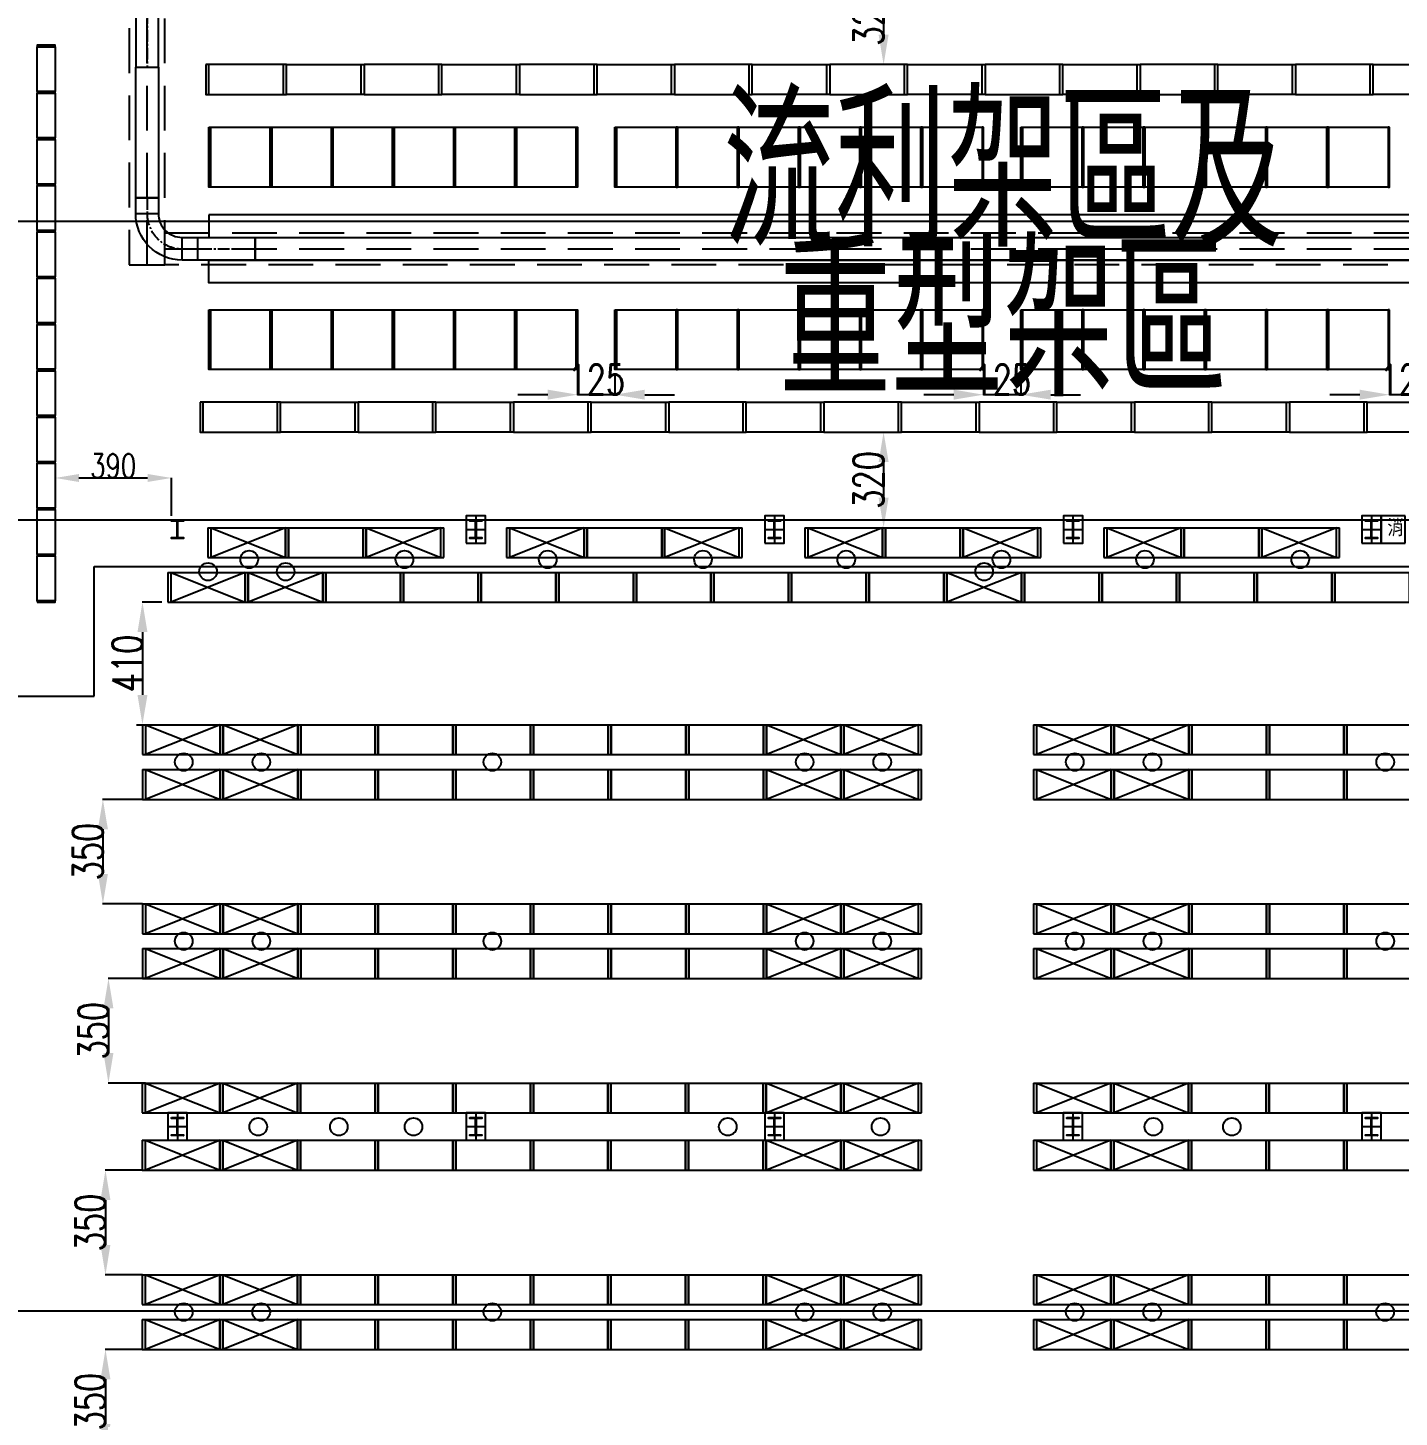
# Model space of a CAD drawing. Extents: x -40736 to 716455, y -65544 to 37405.
# Drawn here: x 351890 to 356484, y -38649 to -33996 of the extents above; entities that cross this region are included whole.
import ezdxf
from ezdxf.enums import TextEntityAlignment as Align

# ---------------------------------------------------------------- set-up
doc = ezdxf.new("R2010")
doc.units = 0
doc.header["$LTSCALE"] = 600
doc.header["$MEASUREMENT"] = 0
doc.linetypes.add('CENTER2', pattern=[1.125, 0.75, -0.125, 0.125, -0.125])
doc.linetypes.add('HIDDEN', pattern=[0.375, 0.25, -0.125])
doc.layers.get('0').update_dxf_attribs({"linetype": 'CONTINUOUS'})
doc.layers.get('DEFPOINTS').update_dxf_attribs({"linetype": 'CONTINUOUS'})
for name, color, linetype in [('0-PCS-B2', 7, 'CONTINUOUS'), ('1', 1, 'CONTINUOUS'), ('C6', 6, 'CONTINUOUS'), ('F5', 3, 'CONTINUOUS'), ('WINDOWP', 4, 'CONTINUOUS'), ('底圖', 253, 'CONTINUOUS'), ('消防箱', 121, 'CONTINUOUS'), ('重型货架', 5, 'CONTINUOUS')]:
    doc.layers.add(name, color=color, linetype=linetype)
doc.styles.add('asd', font='KAIU.TTF', dxfattribs={"width": 0.8})
doc.styles.get("Standard").update_dxf_attribs({"font": 'txt.shx', "width": 0.75, "bigfont": 'chineset.shx'})
doc.dimstyles.new('a', dxfattribs={"dimtxt": 100, "dimasz": 100, "dimexe": 1.25, "dimexo": 20, "dimtad": 1, "dimdec": 0, "dimdsep": 46, "dimtxsty": 'Standard', "dimcen": 2.5, "dimclrd": 3, "dimclre": 3, "dimclrt": 1, "dimadec": 0, "dimazin": 0, "dimtfac": 1, "dimtdec": 0, "dimtmove": 0, "dimatfit": 3, "dimfxl": 1, "dimarcsym": 0})

# ---------------------------------------------------------------- blocks, each defined once
blk = doc.blocks.new('*X413')
at = {"layer": 'C6', "color": 0}
for p, q in [((11763.7, 29453.8), (11764.5, 29454.6)), ((11763.7, 29452.9), (11765.3, 29454.6)), ((11764.6, 29452.1), (11767.1, 29454.6)), ((11765.5, 29452.1), (11768, 29454.6)), ((11767.3, 29452.1), (11769.8, 29454.6)), ((11768.1, 29452.1), (11770.6, 29454.6)), ((11769.9, 29452.1), (11772.4, 29454.6)), ((11770.8, 29452.1), (11773.3, 29454.6)), ((11772.6, 29452.1), (11775.1, 29454.6)), ((11773.4, 29452.1), (11775.9, 29454.6)), ((11775.2, 29452.1), (11777.7, 29454.6)), ((11776.1, 29452.1), (11778.6, 29454.6)), ((11777.9, 29452.1), (11780.4, 29454.6)), ((11778.7, 29452.1), (11781.2, 29454.6)), ((11780.5, 29452.1), (11783, 29454.6)), ((11781.4, 29452.1), (11783.9, 29454.6)), ((11782.9, 29451.8), (11785.7, 29454.6)), ((11782.9, 29450.9), (11786.5, 29454.6)), ((11782.9, 29449.1), (11784.5, 29450.7)), ((11782.9, 29448.2), (11784.5, 29449.8)), ((11782.9, 29446.5), (11784.5, 29448.1)), ((11782.9, 29445.6), (11784.5, 29447.2)), ((11782.9, 29443.8), (11784.5, 29445.4)), ((11782.9, 29442.9), (11784.5, 29444.5)), ((11782.9, 29441.2), (11784.5, 29442.8)), ((11782.9, 29440.3), (11784.5, 29441.9)), ((11782.9, 29438.5), (11784.5, 29440.1)), ((11782.9, 29437.6), (11784.5, 29439.2)), ((11782.9, 29435.9), (11784.5, 29437.5)), ((11782.9, 29435), (11784.5, 29436.6)), ((11782.9, 29433.2), (11784.5, 29434.8)), ((11782.9, 29432.3), (11784.5, 29433.9)), ((11782.9, 29430.6), (11784.5, 29432.2)), ((11782.9, 29429.7), (11784.5, 29431.3)), ((11782.9, 29427.9), (11784.5, 29429.5)), ((11782.9, 29427), (11784.5, 29428.6)), ((11782.9, 29425.3), (11784.5, 29426.9)), ((11782.9, 29424.4), (11784.5, 29426)), ((11782.9, 29422.6), (11784.5, 29424.2)), ((11782.9, 29421.7), (11784.5, 29423.3)), ((11782.9, 29420), (11784.5, 29421.6)), ((11782.9, 29419.1), (11784.5, 29420.7)), ((11782.9, 29417.3), (11784.5, 29418.9)), ((11782.9, 29416.4), (11784.5, 29418)), ((11782.9, 29414.6), (11784.5, 29416.2)), ((11782.9, 29413.8), (11784.5, 29415.4)), ((11782.9, 29412), (11784.5, 29413.6)), ((11782.9, 29411.1), (11784.5, 29412.7)), ((11782.9, 29409.3), (11784.5, 29410.9)), ((11782.9, 29408.5), (11784.5, 29410.1)), ((11785.8, 29452.1), (11788.3, 29454.6)), ((11786.7, 29452.1), (11789.2, 29454.6)), ((11788.5, 29452.1), (11791, 29454.6)), ((11789.4, 29452.1), (11791.9, 29454.6)), ((11791.1, 29452.1), (11793.6, 29454.6)), ((11792, 29452.1), (11794.5, 29454.6)), ((11793.8, 29452.1), (11796.3, 29454.6)), ((11794.7, 29452.1), (11797.2, 29454.6)), ((11796.4, 29452.1), (11798.9, 29454.6)), ((11797.3, 29452.1), (11799.8, 29454.6)), ((11799.1, 29452.1), (11801.6, 29454.6)), ((11800, 29452.1), (11802.5, 29454.6)), ((11801.7, 29452.1), (11803.7, 29454)), ((11802.6, 29452.1), (11803.7, 29453.1)), ((11763.7, 29395.4), (11765.3, 29397.1)), ((11763.7, 29394.6), (11766.2, 29397.1)), ((11765.4, 29394.6), (11767.9, 29397.1)), ((11766.3, 29394.6), (11768.8, 29397.1)), ((11768.1, 29394.6), (11770.6, 29397.1)), ((11769, 29394.6), (11771.5, 29397.1)), ((11770.7, 29394.6), (11773.2, 29397.1)), ((11771.6, 29394.6), (11774.1, 29397.1)), ((11773.4, 29394.6), (11775.9, 29397.1)), ((11774.3, 29394.6), (11776.8, 29397.1)), ((11776, 29394.6), (11778.5, 29397.1)), ((11776.9, 29394.6), (11779.4, 29397.1)), ((11778.7, 29394.6), (11781.2, 29397.1)), ((11779.6, 29394.6), (11782.1, 29397.1)), ((11781.3, 29394.6), (11784.5, 29397.7)), ((11782.2, 29394.6), (11784.7, 29397.1)), ((11782.9, 29406.7), (11784.5, 29408.3)), ((11782.9, 29405.8), (11784.5, 29407.4)), ((11782.9, 29404), (11784.5, 29405.6)), ((11782.9, 29403.2), (11784.5, 29404.8)), ((11782.9, 29401.4), (11784.5, 29403)), ((11782.9, 29400.5), (11784.5, 29402.1)), ((11782.9, 29398.7), (11784.5, 29400.3)), ((11782.9, 29397.9), (11784.5, 29399.5)), ((11784, 29394.6), (11786.5, 29397.1)), ((11784.9, 29394.6), (11787.4, 29397.1)), ((11786.7, 29394.6), (11789.2, 29397.1)), ((11787.5, 29394.6), (11790, 29397.1)), ((11789.3, 29394.6), (11791.8, 29397.1)), ((11790.2, 29394.6), (11792.7, 29397.1)), ((11792, 29394.6), (11794.5, 29397.1)), ((11792.8, 29394.6), (11795.3, 29397.1)), ((11794.6, 29394.6), (11797.1, 29397.1)), ((11795.5, 29394.6), (11798, 29397.1)), ((11797.3, 29394.6), (11799.8, 29397.1)), ((11798.1, 29394.6), (11800.6, 29397.1)), ((11799.9, 29394.6), (11802.4, 29397.1)), ((11800.8, 29394.6), (11803.3, 29397.1)), ((11802.6, 29394.6), (11803.7, 29395.7)), ((11803.4, 29394.6), (11803.7, 29394.8))]:
    blk.add_line(p, q, dxfattribs=at)
blk = doc.blocks.new('A$C789072D8')
at = {"color": 30}
for p, q in [((1660, 4807), (1660, 3947)), ((-100, 3047), (760, 3047)), ((-100, 2447), (760, 2447))]:
    blk.add_line(p, q, dxfattribs=at)
blk.add_lwpolyline([(760, 3047), (760, 282), (-100, 282), (-100, 3047, -0.414214), (1660, 4807), (2260, 4807), (2260, 3947), (1660, 3947, 0.414214)], format="xyb", close=True, dxfattribs=at)
at = {"color": 1, "linetype": 'CENTER2'}
blk.add_lwpolyline([(2260, 4377), (1660, 4377, 0.414214), (330, 3047), (330, 282)], format="xyb", dxfattribs=at)
blk = doc.blocks.new('A$C280033E6')
at = {"layer": '重型货架', "linetype": 'Continuous'}
for p, q in [((-1, 100), (269, 100)), ((-1, 100), (-1, 0)), ((9, 100), (9, 0)), ((259, 0), (259, 100)), ((269, 0), (269, 100)), ((-1, 0), (269, 0))]:
    blk.add_line(p, q, dxfattribs=at)
blk = doc.blocks.new('*U533')
at = {"linetype": 'Continuous'}
for p, q in [((-32.5, 0), (32.5, 0)), ((0, 46), (0, -46))]:
    blk.add_line(p, q, dxfattribs=at)
blk.add_lwpolyline([(-32.5, -46), (32.5, -46), (32.5, 46), (-32.5, 46)], close=True)
blk.add_lwpolyline([(-20, 30), (20, 30), (20, 27.5), (0.8, 27.5), (0.8, -27.5), (20, -27.5), (20, -30), (-20, -30), (-20, -27.5), (-0.8, -27.5), (-0.8, 27.5), (-20, 27.5), (-20, 30)])
blk.add_blockref('*X413', (-11783.7, -29424.6))
blk = doc.blocks.new('*U534')
at = {"layer": '1', "color": 0, "linetype": 'ByBlock', "lineweight": -2}
for p in [(4000, 0), (5000, 0)]:
    blk.add_blockref('*U533', p, dxfattribs=at)
blk = doc.blocks.new('A$C40B60668')
at = {"layer": '消防箱'}
for p, q in [((0, 92), (0, 0)), ((80, 92), (0, 92)), ((80, 0), (80, 92)), ((80, 0), (80, 92)), ((0, 0), (80, 0))]:
    blk.add_line(p, q, dxfattribs=at)
at = {"layer": '消防箱', "insert": (20.9, 78.4), "char_height": 50, "attachment_point": 1, "style": 'asd'}
blk.add_mtext_dynamic_manual_height_columns('消', width=33.596, gutter_width=500, heights=[0], dxfattribs=at)
blk = doc.blocks.new('*D615')
at = {"color": 3, "lineweight": -2}
for p, q in [((352338.8, -35919.8), (352273.1, -35919.8)), ((352274.3, -36019.8), (352274.3, -36229.8)), ((352254.3, -36329.8), (352273.1, -36329.8))]:
    blk.add_line(p, q, dxfattribs=at)
at = {"color": 3}
for points in [[(352257.6, -36019.8), (352291, -36019.8), (352274.3, -35919.8)], [(352257.6, -36229.8), (352291, -36229.8), (352274.3, -36329.8)]]:
    blk.add_solid(points, dxfattribs=at)
at = {"layer": 'DEFPOINTS', "color": 0}
for p in [(352358.8, -35919.8), (352274.3, -36329.8), (352274.3, -36329.8)]:
    blk.add_point(p, dxfattribs=at)
at = {"color": 1, "insert": (352223.7, -36124.8), "char_height": 100, "attachment_point": 5, "rotation": 90}
blk.add_mtext('410', dxfattribs=at)
blk = doc.blocks.new('*D616')
at = {"color": 3, "lineweight": -2}
for p, q in [((352274.9, -36579.8), (352140.6, -36579.8)), ((352141.8, -36679.8), (352141.8, -36829.8)), ((352274.9, -36929.8), (352140.6, -36929.8))]:
    blk.add_line(p, q, dxfattribs=at)
at = {"color": 3}
for points in [[(352125.1, -36679.8), (352158.5, -36679.8), (352141.8, -36579.8)], [(352125.1, -36829.8), (352158.5, -36829.8), (352141.8, -36929.8)]]:
    blk.add_solid(points, dxfattribs=at)
at = {"layer": 'DEFPOINTS', "color": 0}
for p in [(352294.9, -36579.8), (352141.8, -36929.8), (352294.9, -36929.8)]:
    blk.add_point(p, dxfattribs=at)
at = {"color": 1, "insert": (352091.2, -36754.8), "char_height": 100, "attachment_point": 5, "rotation": 90}
blk.add_mtext('350', dxfattribs=at)
blk = doc.blocks.new('*D617')
at = {"color": 3, "lineweight": -2}
for p, q in [((352284.9, -37179.8), (352159.1, -37179.8)), ((352160.4, -37279.8), (352160.4, -37429.8)), ((352284.4, -37529.8), (352159.1, -37529.8))]:
    blk.add_line(p, q, dxfattribs=at)
at = {"color": 3}
for points in [[(352143.7, -37279.8), (352177, -37279.8), (352160.4, -37179.8)], [(352143.7, -37429.8), (352177, -37429.8), (352160.4, -37529.8)]]:
    blk.add_solid(points, dxfattribs=at)
at = {"layer": 'DEFPOINTS', "color": 0}
for p in [(352304.9, -37179.8), (352160.4, -37529.8), (352304.4, -37529.8)]:
    blk.add_point(p, dxfattribs=at)
at = {"color": 1, "insert": (352109.7, -37354.8), "char_height": 100, "attachment_point": 5, "rotation": 90}
blk.add_mtext('350', dxfattribs=at)
blk = doc.blocks.new('*D618')
at = {"color": 3, "lineweight": -2}
for p, q in [((352274.4, -37821.8), (352149.1, -37821.8)), ((352150.4, -37921.8), (352150.4, -38071.8)), ((352274.4, -38171.8), (352149.1, -38171.8))]:
    blk.add_line(p, q, dxfattribs=at)
at = {"color": 3}
for points in [[(352133.7, -37921.8), (352167, -37921.8), (352150.4, -37821.8)], [(352133.7, -38071.8), (352167, -38071.8), (352150.4, -38171.8)]]:
    blk.add_solid(points, dxfattribs=at)
at = {"layer": 'DEFPOINTS', "color": 0}
for p in [(352294.4, -37821.8), (352150.4, -38171.8), (352294.4, -38171.8)]:
    blk.add_point(p, dxfattribs=at)
at = {"color": 1, "insert": (352099.7, -37996.8), "char_height": 100, "attachment_point": 5, "rotation": 90}
blk.add_mtext('350', dxfattribs=at)
blk = doc.blocks.new('*D619')
at = {"color": 3, "lineweight": -2}
for p, q in [((352274.4, -38421.8), (352149.1, -38421.8)), ((352150.4, -38521.8), (352150.4, -38671.8)), ((352274.4, -38771.8), (352149.1, -38771.8))]:
    blk.add_line(p, q, dxfattribs=at)
at = {"color": 3}
for points in [[(352133.7, -38521.8), (352167, -38521.8), (352150.4, -38421.8)], [(352133.7, -38671.8), (352167, -38671.8), (352150.4, -38771.8)]]:
    blk.add_solid(points, dxfattribs=at)
at = {"layer": 'DEFPOINTS', "color": 0}
for p in [(352294.4, -38421.8), (352150.4, -38771.8), (352294.4, -38771.8)]:
    blk.add_point(p, dxfattribs=at)
at = {"color": 1, "insert": (352099.7, -38596.8), "char_height": 100, "attachment_point": 5, "rotation": 90}
blk.add_mtext('350', dxfattribs=at)
blk = doc.blocks.new('*D639')
at = {"color": 3, "lineweight": -2}
for p, q in [((354747.1, -33799.1), (354755.9, -33799.1)), ((354757.1, -33899.1), (354757.1, -34019.1)), ((354807.1, -34119.1), (354755.9, -34119.1))]:
    blk.add_line(p, q, dxfattribs=at)
at = {"color": 3}
for points in [[(354740.5, -33899.1), (354773.8, -33899.1), (354757.1, -33799.1)], [(354740.5, -34019.1), (354773.8, -34019.1), (354757.1, -34119.1)]]:
    blk.add_solid(points, dxfattribs=at)
at = {"layer": 'DEFPOINTS', "color": 0}
for p in [(354767.1, -33799.1), (354757.1, -34119.1), (354827.1, -34119.1)]:
    blk.add_point(p, dxfattribs=at)
at = {"color": 1, "insert": (354706.5, -33959.1), "char_height": 100, "attachment_point": 5, "rotation": 90}
blk.add_mtext('320', dxfattribs=at)
blk = doc.blocks.new('A$C09533466')
at = {"color": 4}
for points in [[(0, 200), (5, 200), (5, 0), (0, 0)], [(5, 200), (205, 200), (205, 0), (5, 0)], [(210, 200), (205, 200), (205, 0), (210, 0)]]:
    blk.add_lwpolyline(points, close=True, dxfattribs=at)
blk = doc.blocks.new('*D640')
at = {"color": 3, "lineweight": -2}
for p, q in [((356452.1, -35160), (356452.1, -35225.8)), ((356577.1, -35160), (356577.1, -35225.8)), ((356352.1, -35224.6), (356252.1, -35224.6)), ((356577.1, -35224.6), (356452.1, -35224.6)), ((356677.1, -35224.6), (356777.1, -35224.6))]:
    blk.add_line(p, q, dxfattribs=at)
at = {"color": 3}
for points in [[(356352.1, -35207.9), (356352.1, -35241.2), (356452.1, -35224.6)], [(356677.1, -35207.9), (356677.1, -35241.2), (356577.1, -35224.6)]]:
    blk.add_solid(points, dxfattribs=at)
at = {"layer": 'DEFPOINTS', "color": 0}
for p in [(356452.1, -35140), (356577.1, -35140), (356452.1, -35224.6)]:
    blk.add_point(p, dxfattribs=at)
at = {"color": 1, "insert": (356514.6, -35174), "char_height": 100, "attachment_point": 5}
blk.add_mtext('125', dxfattribs=at)
blk = doc.blocks.new('*D641')
at = {"color": 3, "lineweight": -2}
for p, q in [((355092.1, -35160), (355092.1, -35225.8)), ((355217.1, -35160), (355217.1, -35225.8)), ((354992.1, -35224.6), (354892.1, -35224.6)), ((355217.1, -35224.6), (355092.1, -35224.6)), ((355317.1, -35224.6), (355417.1, -35224.6))]:
    blk.add_line(p, q, dxfattribs=at)
at = {"color": 3}
for points in [[(354992.1, -35207.9), (354992.1, -35241.2), (355092.1, -35224.6)], [(355317.1, -35207.9), (355317.1, -35241.2), (355217.1, -35224.6)]]:
    blk.add_solid(points, dxfattribs=at)
at = {"layer": 'DEFPOINTS', "color": 0}
for p in [(355092.1, -35140), (355217.1, -35140), (355092.1, -35224.6)]:
    blk.add_point(p, dxfattribs=at)
at = {"color": 1, "insert": (355154.6, -35174), "char_height": 100, "attachment_point": 5}
blk.add_mtext('125', dxfattribs=at)
blk = doc.blocks.new('*D642')
at = {"color": 3, "lineweight": -2}
for p, q in [((353732.1, -35160), (353732.1, -35225.8)), ((353857.1, -35160), (353857.1, -35225.8)), ((353632.1, -35224.6), (353532.1, -35224.6)), ((353857.1, -35224.6), (353732.1, -35224.6)), ((353957.1, -35224.6), (354057.1, -35224.6))]:
    blk.add_line(p, q, dxfattribs=at)
at = {"color": 3}
for points in [[(353632.1, -35207.9), (353632.1, -35241.2), (353732.1, -35224.6)], [(353957.1, -35207.9), (353957.1, -35241.2), (353857.1, -35224.6)]]:
    blk.add_solid(points, dxfattribs=at)
at = {"layer": 'DEFPOINTS', "color": 0}
for p in [(353732.1, -35140), (353857.1, -35140), (353732.1, -35224.6)]:
    blk.add_point(p, dxfattribs=at)
at = {"color": 1, "insert": (353794.6, -35174), "char_height": 100, "attachment_point": 5}
blk.add_mtext('125', dxfattribs=at)
blk = doc.blocks.new('*D643')
at = {"color": 3, "lineweight": -2}
for p, q in [((354737.1, -35350), (354755.9, -35350)), ((354757.1, -35450), (354757.1, -35570)), ((354737.1, -35670), (354755.9, -35670))]:
    blk.add_line(p, q, dxfattribs=at)
at = {"color": 3}
for points in [[(354740.5, -35450), (354773.8, -35450), (354757.1, -35350)], [(354740.5, -35570), (354773.8, -35570), (354757.1, -35670)]]:
    blk.add_solid(points, dxfattribs=at)
at = {"layer": 'DEFPOINTS', "color": 0}
for p in [(354757.1, -35350), (354757.1, -35670), (354757.1, -35670)]:
    blk.add_point(p, dxfattribs=at)
at = {"color": 1, "insert": (354706.5, -35510), "char_height": 100, "attachment_point": 5, "rotation": 90}
blk.add_mtext('320', dxfattribs=at)
blk = doc.blocks.new('*D661')
at = {"color": 3, "lineweight": -2}
for p, q in [((352338.8, -35919.8), (352273.1, -35919.8)), ((352274.3, -36019.8), (352274.3, -36229.8)), ((352254.3, -36329.8), (352273.1, -36329.8))]:
    blk.add_line(p, q, dxfattribs=at)
at = {"color": 3}
for points in [[(352257.6, -36019.8), (352291, -36019.8), (352274.3, -35919.8)], [(352257.6, -36229.8), (352291, -36229.8), (352274.3, -36329.8)]]:
    blk.add_solid(points, dxfattribs=at)
at = {"layer": 'DEFPOINTS', "color": 0}
for p in [(352358.8, -35919.8), (352274.3, -36329.8), (352274.3, -36329.8)]:
    blk.add_point(p, dxfattribs=at)
at = {"color": 1, "insert": (352223.7, -36124.8), "char_height": 100, "attachment_point": 5, "rotation": 90}
blk.add_mtext('410', dxfattribs=at)
blk = doc.blocks.new('*D672')
at = {"color": 3, "lineweight": -2}
for p, q in [((351981.4, -35465.4), (351981.4, -35504.5)), ((352061.4, -35503.5), (352291.3, -35503.5)), ((352371.3, -35629.8), (352371.3, -35502.5))]:
    blk.add_line(p, q, dxfattribs=at)
at = {"color": 3}
for points in [[(352061.4, -35490.2), (352061.4, -35516.9), (351981.4, -35503.5)], [(352291.3, -35490.2), (352291.3, -35516.9), (352371.3, -35503.5)]]:
    blk.add_solid(points, dxfattribs=at)
at = {"layer": 'DEFPOINTS', "color": 0}
for p in [(351981.4, -35449.4), (352371.3, -35503.5), (352371.3, -35645.8)]:
    blk.add_point(p, dxfattribs=at)
at = {"color": 1, "insert": (352176.4, -35463), "char_height": 80, "attachment_point": 5}
blk.add_mtext('390', dxfattribs=at)
blk = doc.blocks.new('A$C0EDC617F')
for points in [[(0, 1860), (60, 1860), (60, 1865), (0, 1865)], [(0, 1860), (60, 1860), (60, 1710), (0, 1710)], [(0, 1705), (60, 1705), (60, 1710), (0, 1710)], [(0, 1705), (60, 1705), (60, 1555), (0, 1555)], [(0, 1550), (60, 1550), (60, 1555), (0, 1555)], [(0, 1550), (60, 1550), (60, 1400), (0, 1400)], [(0, 1395), (60, 1395), (60, 1400), (0, 1400)], [(0, 1395), (60, 1395), (60, 1245), (0, 1245)], [(0, 1240), (60, 1240), (60, 1245), (0, 1245)], [(0, 1240), (60, 1240), (60, 1090), (0, 1090)], [(0, 1085), (60, 1085), (60, 1090), (0, 1090)], [(0, 1085), (60, 1085), (60, 935), (0, 935)], [(0, 930), (60, 930), (60, 935), (0, 935)], [(0, 930), (60, 930), (60, 780), (0, 780)], [(0, 775), (60, 775), (60, 780), (0, 780)], [(0, 775), (60, 775), (60, 625), (0, 625)], [(0, 620), (60, 620), (60, 625), (0, 625)], [(0, 620), (60, 620), (60, 470), (0, 470)], [(0, 465), (60, 465), (60, 470), (0, 470)], [(0, 465), (60, 465), (60, 315), (0, 315)], [(0, 310), (60, 310), (60, 315), (0, 315)], [(0, 310), (60, 310), (60, 160), (0, 160)], [(0, 155), (60, 155), (60, 160), (0, 160)], [(0, 155), (60, 155), (60, 5), (0, 5)], [(0, 0), (60, 0), (60, 5), (0, 5)]]:
    blk.add_lwpolyline(points, close=True)

msp = doc.modelspace()

# ---------------------------------------------------------------- linework, layer by layer
at = {"linetype": 'Continuous'}
for p, q in [((353391.28957, -35629.79681), (353391.28957, -35721.79681)), ((354391.28957, -35629.79681), (354391.28957, -35721.79681)), ((355391.28957, -35629.79681), (355391.28957, -35721.79681)), ((356391.28957, -35629.79681), (356391.28957, -35721.79681)), ((353358.78957, -35675.79681), (353423.78957, -35675.79681)), ((354358.78957, -35675.79681), (354423.78957, -35675.79681)), ((355358.78957, -35675.79681), (355423.78957, -35675.79681)), ((356358.78957, -35675.79681), (356423.78957, -35675.79681)), ((354391.28957, -37629.79681), (354391.28957, -37721.79681)), ((355391.28957, -37629.79681), (355391.28957, -37721.79681)), ((356391.28957, -37629.79681), (356391.28957, -37721.79681)), ((354358.78957, -37675.79681), (354423.78957, -37675.79681)), ((355358.78957, -37675.79681), (355423.78957, -37675.79681)), ((356358.78957, -37675.79681), (356423.78957, -37675.79681))]:
    msp.add_line(p, q, dxfattribs=at)
for p, q in [((352503.65308, -35670.04694), (352753.65308, -35770.04694)), ((352753.65308, -35670.04694), (352503.65308, -35770.04694)), ((353023.65308, -35670.04694), (353273.65308, -35770.04694)), ((353273.65308, -35670.04694), (353023.65308, -35770.04694)), ((353503.65308, -35670.04694), (353753.65308, -35770.04694)), ((353753.65308, -35670.04694), (353503.65308, -35770.04694)), ((354023.65308, -35670.04694), (354273.65308, -35770.04694)), ((354273.65308, -35670.04694), (354023.65308, -35770.04694)), ((354503.65308, -35670.04694), (354753.65308, -35770.04694)), ((354753.65308, -35670.04694), (354503.65308, -35770.04694)), ((355023.65308, -35670.04694), (355273.65308, -35770.04694)), ((355273.65308, -35670.04694), (355023.65308, -35770.04694)), ((355504.45308, -35670.04694), (355754.45308, -35770.04694)), ((355754.45308, -35670.04694), (355504.45308, -35770.04694)), ((356024.45308, -35670.04694), (356274.45308, -35770.04694)), ((356274.45308, -35670.04694), (356024.45308, -35770.04694)), ((352368.78957, -35819.79677), (352618.78957, -35919.79677)), ((352618.78957, -35819.79677), (352368.78957, -35919.79677)), ((352628.78957, -35819.79677), (352878.78957, -35919.79677)), ((352878.78957, -35819.79677), (352628.78957, -35919.79677)), ((354968.78957, -35819.79677), (355218.78957, -35919.79677)), ((355218.78957, -35819.79677), (354968.78957, -35919.79677)), ((352284.31446, -36329.79681), (352534.31446, -36429.79681)), ((352534.31446, -36329.79681), (352284.31446, -36429.79681)), ((352544.31446, -36329.79681), (352794.31446, -36429.79681)), ((352794.31446, -36329.79681), (352544.31446, -36429.79681)), ((354364.31446, -36329.79681), (354614.31446, -36429.79681)), ((354614.31446, -36329.79681), (354364.31446, -36429.79681)), ((354624.31446, -36329.79681), (354874.31446, -36429.79681)), ((354874.31446, -36329.79681), (354624.31446, -36429.79681)), ((355269.31446, -36329.79681), (355519.31446, -36429.79681)), ((355519.31446, -36329.79681), (355269.31446, -36429.79681)), ((355529.31446, -36329.79681), (355779.31446, -36429.79681)), ((355779.31446, -36329.79681), (355529.31446, -36429.79681)), ((352284.31446, -36479.79681), (352534.31446, -36579.79681)), ((352534.31446, -36479.79681), (352284.31446, -36579.79681)), ((352544.31446, -36479.79681), (352794.31446, -36579.79681)), ((352794.31446, -36479.79681), (352544.31446, -36579.79681)), ((354364.31446, -36479.79681), (354614.31446, -36579.79681)), ((354614.31446, -36479.79681), (354364.31446, -36579.79681)), ((354624.31446, -36479.79681), (354874.31446, -36579.79681)), ((354874.31446, -36479.79681), (354624.31446, -36579.79681)), ((355269.31446, -36479.79681), (355519.31446, -36579.79681)), ((355519.31446, -36479.79681), (355269.31446, -36579.79681)), ((355529.31446, -36479.79681), (355779.31446, -36579.79681)), ((355779.31446, -36479.79681), (355529.31446, -36579.79681)), ((352284.31446, -36929.79681), (352534.31446, -37029.79681)), ((352534.31446, -36929.79681), (352284.31446, -37029.79681)), ((352544.31446, -36929.79681), (352794.31446, -37029.79681)), ((352794.31446, -36929.79681), (352544.31446, -37029.79681)), ((354364.31446, -36929.79681), (354614.31446, -37029.79681)), ((354614.31446, -36929.79681), (354364.31446, -37029.79681)), ((354624.31446, -36929.79681), (354874.31446, -37029.79681)), ((354874.31446, -36929.79681), (354624.31446, -37029.79681)), ((355269.31446, -36929.79681), (355519.31446, -37029.79681)), ((355519.31446, -36929.79681), (355269.31446, -37029.79681)), ((355529.31446, -36929.79681), (355779.31446, -37029.79681)), ((355779.31446, -36929.79681), (355529.31446, -37029.79681)), ((352284.31446, -37079.79681), (352534.31446, -37179.79681)), ((352534.31446, -37079.79681), (352284.31446, -37179.79681)), ((352544.31446, -37079.79681), (352794.31446, -37179.79681)), ((352794.31446, -37079.79681), (352544.31446, -37179.79681)), ((354364.31446, -37079.79681), (354614.31446, -37179.79681)), ((354614.31446, -37079.79681), (354364.31446, -37179.79681)), ((354624.31446, -37079.79681), (354874.31446, -37179.79681)), ((354874.31446, -37079.79681), (354624.31446, -37179.79681)), ((355269.31446, -37079.79681), (355519.31446, -37179.79681)), ((355519.31446, -37079.79681), (355269.31446, -37179.79681)), ((355529.31446, -37079.79681), (355779.31446, -37179.79681)), ((355779.31446, -37079.79681), (355529.31446, -37179.79681)), ((352284.31446, -37529.79681), (352534.31446, -37629.79681)), ((352534.31446, -37529.79681), (352284.31446, -37629.79681)), ((352543.78957, -37529.79681), (352793.78957, -37629.79681)), ((352793.78957, -37529.79681), (352543.78957, -37629.79681)), ((354364.31446, -37529.79681), (354614.31446, -37629.79681)), ((354614.31446, -37529.79681), (354364.31446, -37629.79681)), ((354624.31446, -37529.79681), (354874.31446, -37629.79681)), ((354874.31446, -37529.79681), (354624.31446, -37629.79681)), ((355268.78957, -37529.79681), (355518.78957, -37629.79681)), ((355518.78957, -37529.79681), (355268.78957, -37629.79681)), ((355528.78957, -37529.79681), (355778.78957, -37629.79681)), ((355778.78957, -37529.79681), (355528.78957, -37629.79681)), ((352284.31446, -37721.79681), (352534.31446, -37821.79681)), ((352534.31446, -37721.79681), (352284.31446, -37821.79681)), ((352543.78957, -37721.79681), (352793.78957, -37821.79681)), ((352793.78957, -37721.79681), (352543.78957, -37821.79681)), ((354364.31446, -37721.79681), (354614.31446, -37821.79681)), ((354614.31446, -37721.79681), (354364.31446, -37821.79681)), ((354624.31446, -37721.79681), (354874.31446, -37821.79681)), ((354874.31446, -37721.79681), (354624.31446, -37821.79681)), ((355268.78957, -37721.79681), (355518.78957, -37821.79681)), ((355518.78957, -37721.79681), (355268.78957, -37821.79681)), ((355528.78957, -37721.79681), (355778.78957, -37821.79681)), ((355778.78957, -37721.79681), (355528.78957, -37821.79681)), ((352284.31446, -38171.79681), (352534.31446, -38271.79681)), ((352534.31446, -38171.79681), (352284.31446, -38271.79681)), ((352543.78957, -38171.79681), (352793.78957, -38271.79681)), ((352793.78957, -38171.79681), (352543.78957, -38271.79681)), ((354364.31446, -38171.79681), (354614.31446, -38271.79681)), ((354614.31446, -38171.79681), (354364.31446, -38271.79681)), ((354624.31446, -38171.79681), (354874.31446, -38271.79681)), ((354874.31446, -38171.79681), (354624.31446, -38271.79681)), ((355268.78957, -38171.79681), (355518.78957, -38271.79681)), ((355518.78957, -38171.79681), (355268.78957, -38271.79681)), ((355528.78957, -38171.79681), (355778.78957, -38271.79681)), ((355778.78957, -38171.79681), (355528.78957, -38271.79681)), ((352284.31446, -38321.79681), (352534.31446, -38421.79681)), ((352534.31446, -38321.79681), (352284.31446, -38421.79681)), ((352543.78957, -38321.79681), (352793.78957, -38421.79681)), ((352793.78957, -38321.79681), (352543.78957, -38421.79681)), ((354364.31446, -38321.79681), (354614.31446, -38421.79681)), ((354614.31446, -38321.79681), (354364.31446, -38421.79681)), ((354624.31446, -38321.79681), (354874.31446, -38421.79681)), ((354874.31446, -38321.79681), (354624.31446, -38421.79681)), ((355268.78957, -38321.79681), (355518.78957, -38421.79681)), ((355518.78957, -38321.79681), (355268.78957, -38421.79681)), ((355528.78957, -38321.79681), (355778.78957, -38421.79681)), ((355778.78957, -38321.79681), (355528.78957, -38421.79681))]:
    msp.add_line(p, q)
for points in [[(353358.78957, -35721.79681), (353423.78957, -35721.79681), (353423.78957, -35629.79681), (353358.78957, -35629.79681)], [(354358.78957, -35721.79681), (354423.78957, -35721.79681), (354423.78957, -35629.79681), (354358.78957, -35629.79681)], [(355359.58957, -35722.16622), (355424.58957, -35722.16622), (355424.58957, -35630.16622), (355359.58957, -35630.16622)], [(356358.78957, -35721.79681), (356423.78957, -35721.79681), (356423.78957, -35629.79681), (356358.78957, -35629.79681)], [(354358.78957, -37721.79681), (354423.78957, -37721.79681), (354423.78957, -37629.79681), (354358.78957, -37629.79681)], [(355358.78957, -37721.79681), (355423.78957, -37721.79681), (355423.78957, -37629.79681), (355358.78957, -37629.79681)], [(356358.78957, -37721.79681), (356423.78957, -37721.79681), (356423.78957, -37629.79681), (356358.78957, -37629.79681)]]:
    msp.add_lwpolyline(points, close=True)
for points in [[(352371.28957, -35645.79681), (352411.28957, -35645.79681), (352411.28957, -35648.29681), (352392.08957, -35648.29681), (352392.08957, -35703.29681), (352411.28957, -35703.29681), (352411.28957, -35705.79681), (352371.28957, -35705.79681), (352371.28957, -35703.29681), (352390.48957, -35703.29681), (352390.48957, -35648.29681), (352371.28957, -35648.29681), (352371.28957, -35645.79681)], [(353371.28957, -35645.79681), (353411.28957, -35645.79681), (353411.28957, -35648.29681), (353392.08957, -35648.29681), (353392.08957, -35703.29681), (353411.28957, -35703.29681), (353411.28957, -35705.79681), (353371.28957, -35705.79681), (353371.28957, -35703.29681), (353390.48957, -35703.29681), (353390.48957, -35648.29681), (353371.28957, -35648.29681), (353371.28957, -35645.79681)], [(354371.28957, -35645.79681), (354411.28957, -35645.79681), (354411.28957, -35648.29681), (354392.08957, -35648.29681), (354392.08957, -35703.29681), (354411.28957, -35703.29681), (354411.28957, -35705.79681), (354371.28957, -35705.79681), (354371.28957, -35703.29681), (354390.48957, -35703.29681), (354390.48957, -35648.29681), (354371.28957, -35648.29681), (354371.28957, -35645.79681)], [(355371.28957, -35645.79681), (355411.28957, -35645.79681), (355411.28957, -35648.29681), (355392.08957, -35648.29681), (355392.08957, -35703.29681), (355411.28957, -35703.29681), (355411.28957, -35705.79681), (355371.28957, -35705.79681), (355371.28957, -35703.29681), (355390.48957, -35703.29681), (355390.48957, -35648.29681), (355371.28957, -35648.29681), (355371.28957, -35645.79681)], [(356371.28957, -35645.79681), (356411.28957, -35645.79681), (356411.28957, -35648.29681), (356392.08957, -35648.29681), (356392.08957, -35703.29681), (356411.28957, -35703.29681), (356411.28957, -35705.79681), (356371.28957, -35705.79681), (356371.28957, -35703.29681), (356390.48957, -35703.29681), (356390.48957, -35648.29681), (356371.28957, -35648.29681), (356371.28957, -35645.79681)], [(354371.28957, -37645.79681), (354411.28957, -37645.79681), (354411.28957, -37648.29681), (354392.08957, -37648.29681), (354392.08957, -37703.29681), (354411.28957, -37703.29681), (354411.28957, -37705.79681), (354371.28957, -37705.79681), (354371.28957, -37703.29681), (354390.48957, -37703.29681), (354390.48957, -37648.29681), (354371.28957, -37648.29681), (354371.28957, -37645.79681)], [(355371.28957, -37645.79681), (355411.28957, -37645.79681), (355411.28957, -37648.29681), (355392.08957, -37648.29681), (355392.08957, -37703.29681), (355411.28957, -37703.29681), (355411.28957, -37705.79681), (355371.28957, -37705.79681), (355371.28957, -37703.29681), (355390.48957, -37703.29681), (355390.48957, -37648.29681), (355371.28957, -37648.29681), (355371.28957, -37645.79681)], [(356371.28957, -37645.79681), (356411.28957, -37645.79681), (356411.28957, -37648.29681), (356392.08957, -37648.29681), (356392.08957, -37703.29681), (356411.28957, -37703.29681), (356411.28957, -37705.79681), (356371.28957, -37705.79681), (356371.28957, -37703.29681), (356390.48957, -37703.29681), (356390.48957, -37648.29681), (356371.28957, -37648.29681), (356371.28957, -37645.79681)]]:
    msp.add_lwpolyline(points)
for centre in [(352631.93144, -35776.34953), (353151.93144, -35776.34953), (353631.93144, -35776.34953), (354151.93144, -35776.34953), (354631.93144, -35776.34953), (355151.93144, -35776.34953), (355632.73144, -35776.34953), (356152.73144, -35776.34953), (352494.01253, -35817.46553), (352754.01253, -35817.46553), (355094.01253, -35817.46553), (352412.59283, -36454.91536), (352672.59283, -36454.91536), (353446.44496, -36454.91536), (354492.59283, -36454.91536), (354752.59283, -36454.91536), (355397.59283, -36454.91536), (355657.59283, -36454.91536), (356437.59283, -36454.91536), (352412.59283, -37054.91536), (352672.59283, -37054.91536), (353446.44496, -37054.91536), (354492.59283, -37054.91536), (354752.59283, -37054.91536), (355397.59283, -37054.91536), (355657.59283, -37054.91536), (356437.59283, -37054.91536), (352662.0853, -37676.39341), (352932.06794, -37676.39341), (353182.23224, -37676.39341), (354235.08413, -37676.39341), (354746.75887, -37676.39341), (355660.90234, -37676.39341), (355923.63971, -37676.39341), (352412.59283, -38296.91536), (352672.06794, -38296.91536), (353446.44496, -38296.91536), (354492.59283, -38296.91536), (354752.59283, -38296.91536), (355397.06794, -38296.91536), (355657.06794, -38296.91536), (356437.06794, -38296.91536)]:
    msp.add_circle(centre, 29.47939)
at = {"layer": '0-PCS-B2', "color": 6, "linetype": 'HIDDEN'}
for p, q in [((352289.6798, -34789.79688), (352289.6798, -33466.31431)), ((352349.6798, -34736.04695), (358001.28957, -34736.04695))]:
    msp.add_line(p, q, dxfattribs=at)
for points in [[(352349.6798, -34789.79688), (352349.6798, -33547.44809), (352229.6798, -33547.44809), (352229.6798, -34789.79688)], [(352349.6798, -34789.79688), (352349.6798, -34682.29702), (357796.22956, -34682.29702), (357796.22956, -34789.79688)]]:
    msp.add_lwpolyline(points, close=True, dxfattribs=at)
at = {"layer": '0-PCS-B2', "color": 3}
for points in [[(352251.66038, -34565.18526), (352251.66038, -34128.05559), (352327.69922, -34128.05559), (352327.69922, -34565.18526)], [(352497.1484, -34621.9776), (352497.1484, -34698.00747), (357796.22956, -34698.00747), (357796.22956, -34622.00747)], [(352651.4004, -34698.04602), (357796.22956, -34697.96617), (357796.22956, -34774.04788), (352651.4004, -34774.04788)], [(357796.22956, -34774.04788), (357796.22956, -34850.04788), (352497.1484, -34850.04788), (352497.1484, -34774.04788)]]:
    msp.add_lwpolyline(points, close=True, dxfattribs=at)
at = {"layer": '1'}
for p, q in [((352497.08156, -34219.11186), (352497.08156, -34119.11186)), ((352747.08156, -34219.11186), (352747.08156, -34119.11186)), ((353007.08156, -34219.11186), (353007.08156, -34119.11186)), ((353267.08156, -34219.11186), (353267.08156, -34119.11186)), ((353527.08156, -34219.11186), (353527.08156, -34119.11186)), ((353787.08156, -34219.11186), (353787.08156, -34119.11186)), ((354047.08156, -34219.11186), (354047.08156, -34119.11186)), ((354307.08156, -34219.11186), (354307.08156, -34119.11186)), ((354567.08156, -34219.11186), (354567.08156, -34119.11186)), ((354827.08156, -34219.11186), (354827.08156, -34119.11186)), ((355087.08156, -34219.11186), (355087.08156, -34119.11186)), ((355347.08156, -34219.11186), (355347.08156, -34119.11186)), ((355607.08156, -34219.11186), (355607.08156, -34119.11186)), ((355867.08156, -34219.11186), (355867.08156, -34119.11186)), ((356127.08156, -34219.11186), (356127.08156, -34119.11186)), ((356387.08156, -34219.11186), (356387.08156, -34119.11186)), ((352477.10275, -35350.04694), (352477.10275, -35250.04694)), ((352727.10275, -35350.04694), (352727.10275, -35250.04694)), ((352987.10275, -35350.04694), (352987.10275, -35250.04694)), ((353247.10275, -35350.04694), (353247.10275, -35250.04694)), ((353247.10275, -35350.04694), (353247.10275, -35250.04694)), ((353507.10275, -35350.04694), (353507.10275, -35250.04694)), ((353767.10275, -35350.04694), (353767.10275, -35250.04694)), ((354027.10275, -35350.04694), (354027.10275, -35250.04694)), ((354287.10275, -35350.04694), (354287.10275, -35250.04694)), ((354547.10275, -35350.04694), (354547.10275, -35250.04694)), ((354807.10275, -35350.04694), (354807.10275, -35250.04694)), ((355067.10275, -35350.04694), (355067.10275, -35250.04694)), ((355327.10275, -35350.04694), (355327.10275, -35250.04694)), ((355587.10275, -35350.04694), (355587.10275, -35250.04694)), ((355847.10275, -35350.04694), (355847.10275, -35250.04694)), ((356107.10275, -35350.04694), (356107.10275, -35250.04694)), ((356367.10275, -35350.04694), (356367.10275, -35250.04694)), ((352112.22497, -35800.28385), (358047.65814, -35800.28385)), ((352112.22497, -36233.73068), (352112.22497, -35800.28385)), ((348905.92701, -36233.73068), (352112.22497, -36233.73068)), ((358047.65814, -38293.50538), (348905.92701, -38293.50538))]:
    msp.add_line(p, q, dxfattribs=at)
for points in [[(352487.08156, -34119.11186), (352487.08156, -34219.11186), (352757.08156, -34219.11186), (352757.08156, -34119.11186)], [(353017.08156, -34119.11186), (353017.08156, -34219.11186), (352757.08156, -34219.11186), (352757.08156, -34119.11186)], [(353017.08156, -34119.11186), (353017.08156, -34219.11186), (353277.08156, -34219.11186), (353277.08156, -34119.11186)], [(353537.08156, -34119.11186), (353537.08156, -34219.11186), (353277.08156, -34219.11186), (353277.08156, -34119.11186)], [(353537.08156, -34119.11186), (353537.08156, -34219.11186), (353797.08156, -34219.11186), (353797.08156, -34119.11186)], [(353537.08156, -34119.11186), (353537.08156, -34219.11186), (353797.08156, -34219.11186), (353797.08156, -34119.11186)], [(354057.08156, -34119.11186), (354057.08156, -34219.11186), (353797.08156, -34219.11186), (353797.08156, -34119.11186)], [(354057.08156, -34119.11186), (354057.08156, -34219.11186), (354317.08156, -34219.11186), (354317.08156, -34119.11186)], [(354577.08156, -34119.11186), (354577.08156, -34219.11186), (354317.08156, -34219.11186), (354317.08156, -34119.11186)], [(354577.08156, -34119.11186), (354577.08156, -34219.11186), (354837.08156, -34219.11186), (354837.08156, -34119.11186)], [(354577.08156, -34119.11186), (354577.08156, -34219.11186), (354837.08156, -34219.11186), (354837.08156, -34119.11186)], [(355097.08156, -34119.11186), (355097.08156, -34219.11186), (354837.08156, -34219.11186), (354837.08156, -34119.11186)], [(355097.08156, -34119.11186), (355097.08156, -34219.11186), (355357.08156, -34219.11186), (355357.08156, -34119.11186)], [(355617.08156, -34119.11186), (355617.08156, -34219.11186), (355357.08156, -34219.11186), (355357.08156, -34119.11186)], [(355617.08156, -34119.11186), (355617.08156, -34219.11186), (355877.08156, -34219.11186), (355877.08156, -34119.11186)], [(355617.08156, -34119.11186), (355617.08156, -34219.11186), (355877.08156, -34219.11186), (355877.08156, -34119.11186)], [(356137.08156, -34119.11186), (356137.08156, -34219.11186), (355877.08156, -34219.11186), (355877.08156, -34119.11186)], [(356137.08156, -34119.11186), (356137.08156, -34219.11186), (356397.08156, -34219.11186), (356397.08156, -34119.11186)], [(356657.08156, -34119.11186), (356657.08156, -34219.11186), (356397.08156, -34219.11186), (356397.08156, -34119.11186)], [(352467.10275, -35250.04694), (352467.10275, -35350.04694), (352737.10275, -35350.04694), (352737.10275, -35250.04694)], [(352997.10275, -35250.04694), (352997.10275, -35350.04694), (352737.10275, -35350.04694), (352737.10275, -35250.04694)], [(352997.10275, -35250.04694), (352997.10275, -35350.04694), (353257.10275, -35350.04694), (353257.10275, -35250.04694)], [(353517.10275, -35250.04694), (353517.10275, -35350.04694), (353257.10275, -35350.04694), (353257.10275, -35250.04694)], [(353517.10275, -35250.04694), (353517.10275, -35350.04694), (353777.10275, -35350.04694), (353777.10275, -35250.04694)], [(353517.10275, -35250.04694), (353517.10275, -35350.04694), (353777.10275, -35350.04694), (353777.10275, -35250.04694)], [(354037.10275, -35250.04694), (354037.10275, -35350.04694), (353777.10275, -35350.04694), (353777.10275, -35250.04694)], [(354037.10275, -35250.04694), (354037.10275, -35350.04694), (354297.10275, -35350.04694), (354297.10275, -35250.04694)], [(354557.10275, -35250.04694), (354557.10275, -35350.04694), (354297.10275, -35350.04694), (354297.10275, -35250.04694)], [(354557.10275, -35250.04694), (354557.10275, -35350.04694), (354817.10275, -35350.04694), (354817.10275, -35250.04694)], [(354557.10275, -35250.04694), (354557.10275, -35350.04694), (354817.10275, -35350.04694), (354817.10275, -35250.04694)], [(355077.10275, -35250.04694), (355077.10275, -35350.04694), (354817.10275, -35350.04694), (354817.10275, -35250.04694)], [(355077.10275, -35250.04694), (355077.10275, -35350.04694), (355337.10275, -35350.04694), (355337.10275, -35250.04694)], [(355597.10275, -35250.04694), (355597.10275, -35350.04694), (355337.10275, -35350.04694), (355337.10275, -35250.04694)], [(355597.10275, -35250.04694), (355597.10275, -35350.04694), (355857.10275, -35350.04694), (355857.10275, -35250.04694)], [(356117.10275, -35250.04694), (356117.10275, -35350.04694), (355857.10275, -35350.04694), (355857.10275, -35250.04694)], [(356117.10275, -35250.04694), (356117.10275, -35350.04694), (356377.10275, -35350.04694), (356377.10275, -35250.04694)], [(356637.10275, -35250.04694), (356637.10275, -35350.04694), (356377.10275, -35350.04694), (356377.10275, -35250.04694)]]:
    msp.add_lwpolyline(points, close=True, dxfattribs=at)
at = {"layer": 'WINDOWP'}
for points in [[(352497.1484, -34329.11186), (352502.1484, -34329.11186), (352502.1484, -34529.11186), (352497.1484, -34529.11186)], [(352502.1484, -34329.11186), (352702.1484, -34329.11186), (352702.1484, -34529.11186), (352502.1484, -34529.11186)], [(352702.1484, -34329.11186), (352707.1484, -34329.11186), (352707.1484, -34529.11186), (352702.1484, -34529.11186)], [(352702.1484, -34329.11186), (352707.1484, -34329.11186), (352707.1484, -34529.11186), (352702.1484, -34529.11186)], [(352707.1484, -34329.11186), (352907.1484, -34329.11186), (352907.1484, -34529.11186), (352707.1484, -34529.11186)], [(352907.1484, -34329.11186), (352912.1484, -34329.11186), (352912.1484, -34529.11186), (352907.1484, -34529.11186)], [(352907.1484, -34329.11186), (352912.1484, -34329.11186), (352912.1484, -34529.11186), (352907.1484, -34529.11186)], [(352907.1484, -34329.11186), (352912.1484, -34329.11186), (352912.1484, -34529.11186), (352907.1484, -34529.11186)], [(352912.1484, -34329.11186), (353112.1484, -34329.11186), (353112.1484, -34529.11186), (352912.1484, -34529.11186)], [(353112.1484, -34329.11186), (353117.1484, -34329.11186), (353117.1484, -34529.11186), (353112.1484, -34529.11186)], [(353112.1484, -34329.11186), (353117.1484, -34329.11186), (353117.1484, -34529.11186), (353112.1484, -34529.11186)], [(353117.1484, -34329.11186), (353317.1484, -34329.11186), (353317.1484, -34529.11186), (353117.1484, -34529.11186)], [(353317.1484, -34329.11186), (353322.1484, -34329.11186), (353322.1484, -34529.11186), (353317.1484, -34529.11186)], [(353317.1484, -34329.11186), (353322.1484, -34329.11186), (353322.1484, -34529.11186), (353317.1484, -34529.11186)], [(353322.1484, -34329.11186), (353522.1484, -34329.11186), (353522.1484, -34529.11186), (353322.1484, -34529.11186)], [(353522.1484, -34329.11186), (353527.1484, -34329.11186), (353527.1484, -34529.11186), (353522.1484, -34529.11186)], [(353522.1484, -34329.11186), (353527.1484, -34329.11186), (353527.1484, -34529.11186), (353522.1484, -34529.11186)], [(353527.1484, -34329.11186), (353727.1484, -34329.11186), (353727.1484, -34529.11186), (353527.1484, -34529.11186)], [(353727.1484, -34329.11186), (353732.1484, -34329.11186), (353732.1484, -34529.11186), (353727.1484, -34529.11186)], [(352497.1484, -34940.04788), (352502.1484, -34940.04788), (352502.1484, -35140.04788), (352497.1484, -35140.04788)], [(352502.1484, -34940.04788), (352702.1484, -34940.04788), (352702.1484, -35140.04788), (352502.1484, -35140.04788)], [(352702.1484, -34940.04788), (352707.1484, -34940.04788), (352707.1484, -35140.04788), (352702.1484, -35140.04788)], [(352702.1484, -34940.04788), (352707.1484, -34940.04788), (352707.1484, -35140.04788), (352702.1484, -35140.04788)], [(352707.1484, -34940.04788), (352907.1484, -34940.04788), (352907.1484, -35140.04788), (352707.1484, -35140.04788)], [(352907.1484, -34940.04788), (352912.1484, -34940.04788), (352912.1484, -35140.04788), (352907.1484, -35140.04788)], [(352907.1484, -34940.04788), (352912.1484, -34940.04788), (352912.1484, -35140.04788), (352907.1484, -35140.04788)], [(352907.1484, -34940.04788), (352912.1484, -34940.04788), (352912.1484, -35140.04788), (352907.1484, -35140.04788)], [(352912.1484, -34940.04788), (353112.1484, -34940.04788), (353112.1484, -35140.04788), (352912.1484, -35140.04788)], [(353112.1484, -34940.04788), (353117.1484, -34940.04788), (353117.1484, -35140.04788), (353112.1484, -35140.04788)], [(353112.1484, -34940.04788), (353117.1484, -34940.04788), (353117.1484, -35140.04788), (353112.1484, -35140.04788)], [(353117.1484, -34940.04788), (353317.1484, -34940.04788), (353317.1484, -35140.04788), (353117.1484, -35140.04788)], [(353317.1484, -34940.04788), (353322.1484, -34940.04788), (353322.1484, -35140.04788), (353317.1484, -35140.04788)], [(353317.1484, -34940.04788), (353322.1484, -34940.04788), (353322.1484, -35140.04788), (353317.1484, -35140.04788)], [(353322.1484, -34940.04788), (353522.1484, -34940.04788), (353522.1484, -35140.04788), (353322.1484, -35140.04788)], [(353522.1484, -34940.04788), (353527.1484, -34940.04788), (353527.1484, -35140.04788), (353522.1484, -35140.04788)], [(353522.1484, -34940.04788), (353527.1484, -34940.04788), (353527.1484, -35140.04788), (353522.1484, -35140.04788)], [(353527.1484, -34940.04788), (353727.1484, -34940.04788), (353727.1484, -35140.04788), (353527.1484, -35140.04788)], [(353727.1484, -34940.04788), (353732.1484, -34940.04788), (353732.1484, -35140.04788), (353727.1484, -35140.04788)]]:
    msp.add_lwpolyline(points, close=True, dxfattribs=at)
at = {"layer": '底圖', "color": 253}
for p, q in [((335391.29017, -34643.31885), (360391.29137, -34643.31885)), ((335391.29017, -35643.31885), (360391.29137, -35643.31885))]:
    msp.add_line(p, q, dxfattribs=at)

# ---------------------------------------------------------------- block references
for name, p in [('A$C0EDC617F', (351921.44565, -35919.4481)), ('A$C09533466', (353857.1484, -34529.11165)), ('A$C09533466', (354062.1484, -34529.11165)), ('A$C09533466', (354267.1484, -34529.11165)), ('A$C09533466', (354472.1484, -34529.11165)), ('A$C09533466', (354677.1484, -34529.11165)), ('A$C09533466', (354882.1484, -34529.11165)), ('A$C09533466', (355217.1484, -34529.11165)), ('A$C09533466', (355422.1484, -34529.11165)), ('A$C09533466', (355627.1484, -34529.11165)), ('A$C09533466', (355832.1484, -34529.11165)), ('A$C09533466', (356037.1484, -34529.11165)), ('A$C09533466', (356242.1484, -34529.11165)), ('A$C09533466', (353857.1484, -35140.04767)), ('A$C09533466', (354062.1484, -35140.04767)), ('A$C09533466', (354267.1484, -35140.04767)), ('A$C09533466', (354472.1484, -35140.04767)), ('A$C09533466', (354677.1484, -35140.04767)), ('A$C09533466', (354882.1484, -35140.04767)), ('A$C09533466', (355217.1484, -35140.04767)), ('A$C09533466', (355422.1484, -35140.04767)), ('A$C09533466', (355627.1484, -35140.04767)), ('A$C09533466', (355832.1484, -35140.04767)), ('A$C09533466', (356037.1484, -35140.04767)), ('A$C09533466', (356242.1484, -35140.04767)), ('*X413', (340607.62617, -65100.37028)), ('*X413', (341607.62617, -65100.37028)), ('*X413', (342607.62617, -65100.37028)), ('*X413', (343607.62617, -65100.37028)), ('*X413', (344607.62617, -65100.37028)), ('*X413', (342607.62617, -67100.37028)), ('*X413', (343607.62617, -67100.37028)), ('*X413', (344607.62617, -67100.37028))]:
    msp.add_blockref(name, p)
at = {"layer": '0-PCS-B2', "color": 3, "extrusion": (0, 0, -1), "xscale": 0.08837209302356876, "yscale": 0.08837209302356876, "zscale": -0.08837209302299998, "rotation": 0.07233660563728568}
msp.add_blockref('A$C789072D8', (-352318.79166, -34152.7976), dxfattribs=at)
at = {"layer": '0-PCS-B2', "color": 3, "xscale": 0.0883720930151217, "yscale": 0.0883720930151217, "zscale": 0.0883720930151217, "rotation": 89.95177559863716}
msp.add_blockref('A$C789072D8', (352676.2922, -34765.2307), dxfattribs=at)
at = {"layer": '1', "color": 0}
msp.add_blockref('*U534', (348391.28957, -37675.79681), dxfattribs=at)
at = {"layer": 'F5', "color": 0, "linetype": 'Continuous'}
for p in [(352494.65236, -35770.04712), (352754.65236, -35770.04712), (353014.65236, -35770.04712), (353494.65236, -35770.04712), (353754.65236, -35770.04712), (354014.65236, -35770.04712), (354494.65236, -35770.04712), (354754.65236, -35770.04712), (355014.65236, -35770.04712), (355495.45236, -35770.04712), (355755.45236, -35770.04712), (356015.45236, -35770.04712), (352359.78886, -35919.79694), (352619.78886, -35919.79694), (352879.78886, -35919.79694), (353139.78886, -35919.79694), (353399.78886, -35919.79694), (353659.78886, -35919.79694), (353919.78886, -35919.79694), (354179.78886, -35919.79694), (354439.78886, -35919.79694), (354699.78886, -35919.79694), (354959.78886, -35919.79694), (355219.78886, -35919.79694), (355479.78886, -35919.79694), (355739.78886, -35919.79694), (355999.78886, -35919.79694), (356259.78886, -35919.79694), (352274.78886, -37629.79699), (352534.78886, -37629.79699), (352794.78886, -37629.79699), (353054.78886, -37629.79699), (353314.78886, -37629.79699), (353574.78886, -37629.79699), (353834.78886, -37629.79699), (354094.78886, -37629.79699), (354354.78886, -37629.79699), (354614.78886, -37629.79699), (355259.78886, -37629.79699), (355519.78886, -37629.79699), (355779.78886, -37629.79699), (356039.78886, -37629.79699), (356299.78886, -37629.79699), (352274.78886, -37821.79699), (352534.78886, -37821.79699), (352794.78886, -37821.79699), (353054.78886, -37821.79699), (353314.78886, -37821.79699), (353574.78886, -37821.79699), (353834.78886, -37821.79699), (354094.78886, -37821.79699), (354614.78886, -37821.79699), (355259.78886, -37821.79699), (355519.78886, -37821.79699), (355779.78886, -37821.79699), (356039.78886, -37821.79699), (356299.78886, -37821.79699)]:
    msp.add_blockref('A$C280033E6', p, dxfattribs=at)
at = {"layer": '消防箱', "color": 111}
msp.add_blockref('A$C40B60668', (356423.78952, -35721.79702), dxfattribs=at)
at = {"layer": '重型货架', "color": 0, "linetype": 'Continuous'}
for p in [(352275.31375, -36429.79699), (352535.31375, -36429.79699), (352535.31375, -36429.79699), (352795.31375, -36429.79699), (353055.31375, -36429.79699), (353315.31375, -36429.79699), (353575.31375, -36429.79699), (353835.31375, -36429.79699), (354095.31375, -36429.79699), (354355.31375, -36429.79699), (354615.31375, -36429.79699), (355260.31375, -36429.79699), (355520.31375, -36429.79699), (355780.31375, -36429.79699), (356040.31375, -36429.79699), (356300.31375, -36429.79699), (352275.31375, -36579.79699), (352535.31375, -36579.79699), (352535.31375, -36579.79699), (352795.31375, -36579.79699), (353055.31375, -36579.79699), (353315.31375, -36579.79699), (353575.31375, -36579.79699), (353835.31375, -36579.79699), (354095.31375, -36579.79699), (354355.31375, -36579.79699), (354615.31375, -36579.79699), (355260.31375, -36579.79699), (355520.31375, -36579.79699), (355780.31375, -36579.79699), (356040.31375, -36579.79699), (356300.31375, -36579.79699), (352275.31375, -37029.79699), (352535.31375, -37029.79699), (352795.31375, -37029.79699), (353055.31375, -37029.79699), (353315.31375, -37029.79699), (353575.31375, -37029.79699), (353835.31375, -37029.79699), (354095.31375, -37029.79699), (354355.31375, -37029.79699), (354615.31375, -37029.79699), (355260.31375, -37029.79699), (355520.31375, -37029.79699), (355780.31375, -37029.79699), (356040.31375, -37029.79699), (356300.31375, -37029.79699), (352275.31375, -37179.79699), (352535.31375, -37179.79699), (352795.31375, -37179.79699), (353055.31375, -37179.79699), (353315.31375, -37179.79699), (353575.31375, -37179.79699), (353835.31375, -37179.79699), (354095.31375, -37179.79699), (354355.31375, -37179.79699), (354615.31375, -37179.79699), (355260.31375, -37179.79699), (355520.31375, -37179.79699), (355780.31375, -37179.79699), (356040.31375, -37179.79699), (356300.31375, -37179.79699), (354354.78886, -37821.79699), (352274.78886, -38271.79699), (352534.78886, -38271.79699), (352794.78886, -38271.79699), (353054.78886, -38271.79699), (353314.78886, -38271.79699), (353574.78886, -38271.79699), (353834.78886, -38271.79699), (354094.78886, -38271.79699), (354354.78886, -38271.79699), (354614.78886, -38271.79699), (355259.78886, -38271.79699), (355519.78886, -38271.79699), (355779.78886, -38271.79699), (356039.78886, -38271.79699), (356299.78886, -38271.79699), (352274.78886, -38421.79699), (352534.78886, -38421.79699), (352794.78886, -38421.79699), (353054.78886, -38421.79699), (353314.78886, -38421.79699), (353574.78886, -38421.79699), (353834.78886, -38421.79699), (354094.78886, -38421.79699), (354354.78886, -38421.79699), (354614.78886, -38421.79699), (355259.78886, -38421.79699), (355519.78886, -38421.79699), (355779.78886, -38421.79699), (356039.78886, -38421.79699), (356299.78886, -38421.79699)]:
    msp.add_blockref('A$C280033E6', p, dxfattribs=at)

# ---------------------------------------------------------------- texts
at = {"color": 0, "width": 0.75}
for s, p in [('流利架區及', (355157.2827, -34728.45505)), ('重型架區', (355157.2827, -35229.06332))]:
    msp.add_text(s, height=500, dxfattribs=at).set_placement(p, align=Align.CENTER)

# ---------------------------------------------------------------- dimensions: what is measured, and where the dimension line sits
for base, p1, p2, picture, middle in [((354757.14829, -34119.11186), (354767.14829, -33799.11182), (354827.08156, -34119.11186), '*D639', (354706.52329, -33959.11184)), ((354757.14829, -35670.04694), (354757.14829, -35350.04694), (354757.14829, -35670.04694), '*D643', (354706.52329, -35510.04694))]:
    dim = msp.add_linear_dim(base=base, p1=p1, p2=p2, angle=90, dimstyle='a')
    dim.commit()
    dim.dimension.update_dxf_attribs({"geometry": picture, "text_midpoint": middle})
for base, p1, p2, picture, middle in [((353732.1484, -35224.57798), (353857.1484, -35140.04788), (353732.1484, -35140.04788), '*D642', (353794.6484, -35224.57798)), ((355092.1484, -35224.57798), (355217.1484, -35140.04788), (355092.1484, -35140.04788), '*D641', (355154.6484, -35224.57798)), ((356452.1484, -35224.57798), (356577.1484, -35140.04788), (356452.1484, -35140.04788), '*D640', (356514.6484, -35224.57798))]:
    dim = msp.add_linear_dim(base=base, p1=p1, p2=p2, dimstyle='a')
    dim.commit()
    dim.dimension.update_dxf_attribs({"geometry": picture, "text_midpoint": middle, "dimtype": 160})
dim = msp.add_linear_dim(base=(352371.28957, -35503.52309), p1=(351981.44565, -35449.44809), p2=(352371.28957, -35645.79681), dimstyle='a', override={"dimscale": 0.8})
dim.commit()
dim.dimension.update_dxf_attribs({"geometry": '*D672', "text_midpoint": (352176.36761, -35463.02309)})
for base, p1, p2, picture, middle in [((352274.31446, -36329.79681), (352358.78957, -35919.79677), (352274.31446, -36329.79681), '*D615', (352223.68946, -36124.79679)), ((352274.31446, -36329.79681), (352358.78957, -35919.79677), (352274.31446, -36329.79681), '*D661', (352223.68946, -36124.79679)), ((352141.80991, -36929.79681), (352294.91178, -36579.79681), (352294.91178, -36929.79681), '*D616', (352091.18491, -36754.79681)), ((352160.37375, -37529.79681), (352304.91178, -37179.79681), (352304.38689, -37529.79681), '*D617', (352109.74875, -37354.79681)), ((352150.37375, -38171.79681), (352294.38689, -37821.79681), (352294.38689, -38171.79681), '*D618', (352099.74875, -37996.79681)), ((352150.37375, -38771.79681), (352294.38689, -38421.79681), (352294.38689, -38771.79681), '*D619', (352099.74875, -38596.79681))]:
    dim = msp.add_linear_dim(base=base, p1=p1, p2=p2, angle=90, dimstyle='a', override={"dimarcsym": 1})
    dim.commit()
    dim.dimension.update_dxf_attribs({"geometry": picture, "text_midpoint": middle})

doc.saveas('drawing.dxf')
